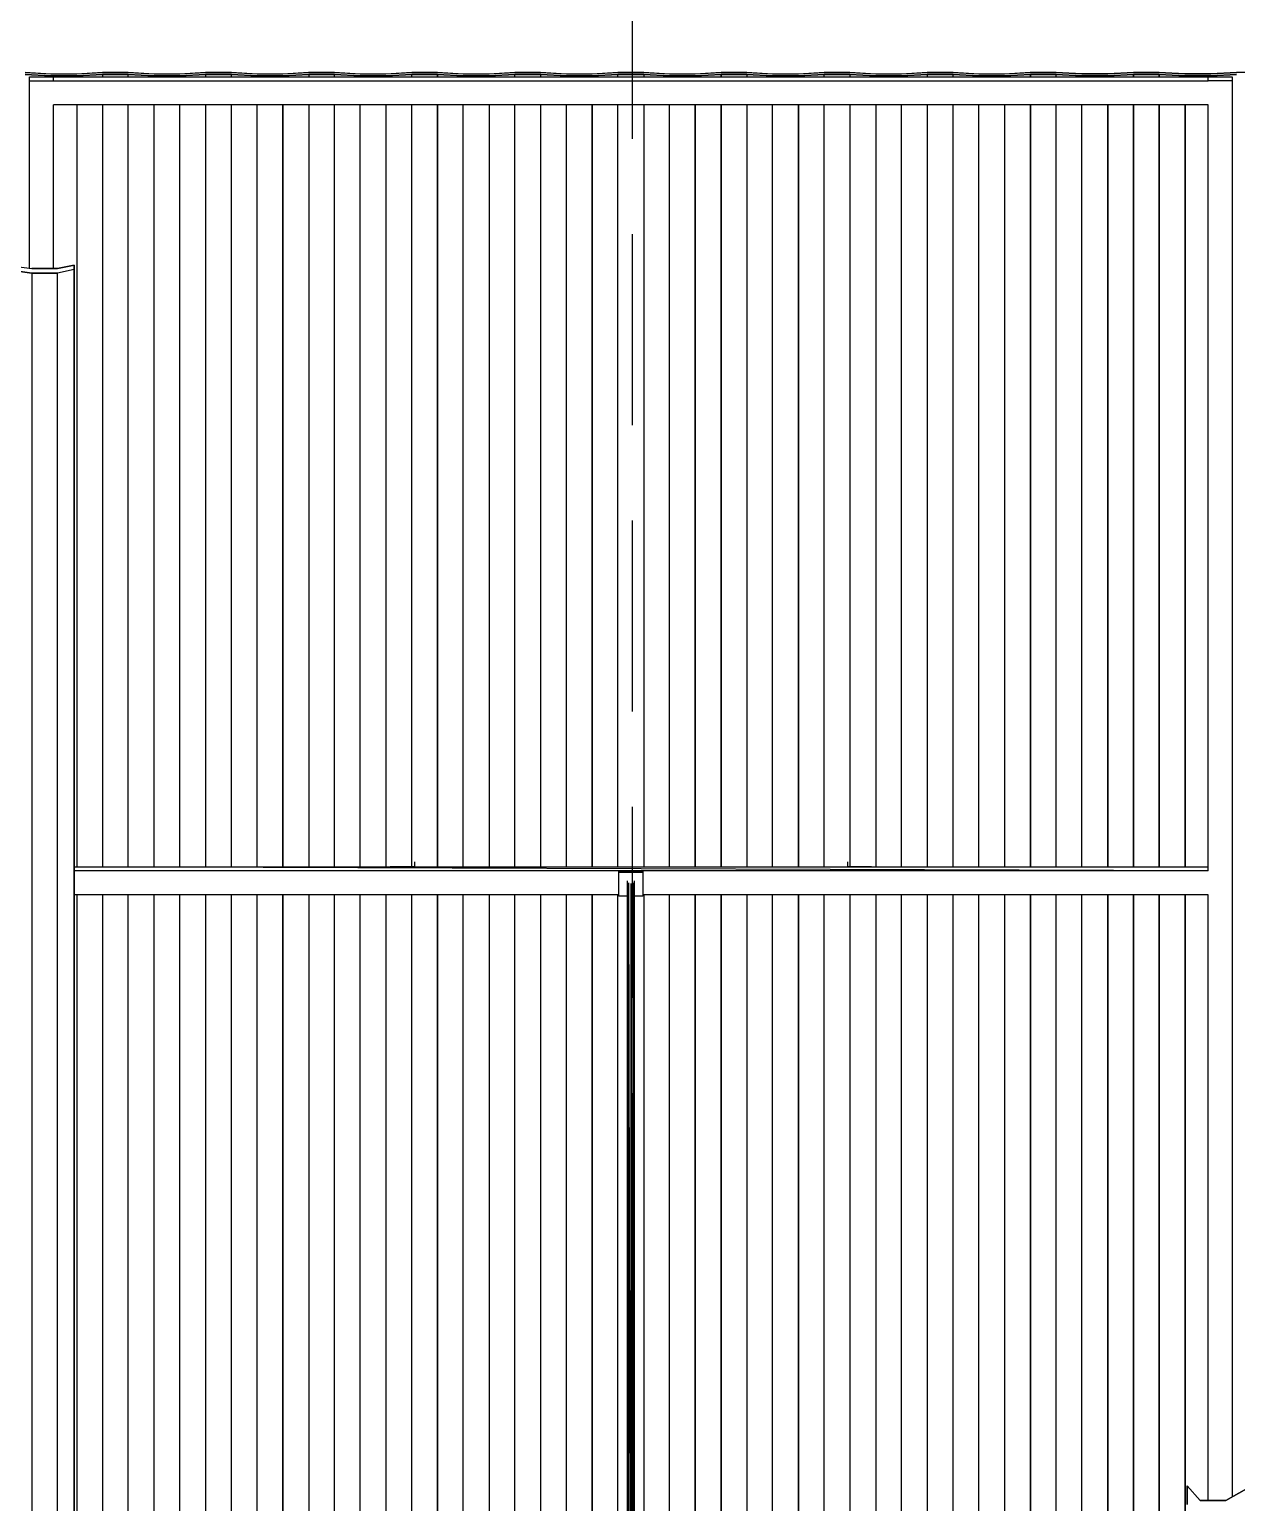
# Model space of a CAD drawing. Extents: x -43 to 90, y 6 to 81.
# Drawn here: x 13.152 to 17.166, y 24.084 to 28.985 of the extents above; entities that cross this region are included whole.
import ezdxf

# ---------------------------------------------------------------- set-up
doc = ezdxf.new("R2010")
doc.units = 0
doc.header["$LTSCALE"] = 0.1
doc.header["$MEASUREMENT"] = 0
doc.linetypes.add('HIDDEN', pattern=[9.525, 6.35, -3.175])
doc.layers.add('cobertura nova', color=4, linetype='CONTINUOUS')
doc.layers.add('hachures cobertura', color=252, linetype='CONTINUOUS')

msp = doc.modelspace()

# ---------------------------------------------------------------- linework, layer by layer
at = {"layer": 'cobertura nova'}
for p, q in [((13.1373, 28.8414), (13.223, 28.8364)), ((13.223, 28.8363), (13.1373, 28.8414)), ((13.1374, 28.8349), (13.2231, 28.8298)), ((13.2231, 28.8298), (13.1374, 28.8349)), ((13.1517, 28.8275), (13.2317, 28.8275)), ((13.1517, 28.8135), (13.1517, 28.8275)), ((13.1517, 28.7339), (13.1517, 28.8135)), ((13.1517, 28.8135), (13.2317, 28.8135)), ((13.223, 28.8364), (13.223, 28.8363)), ((13.223, 28.8364), (13.3087, 28.8364)), ((13.3087, 28.8363), (13.223, 28.8363)), ((13.2231, 28.8298), (13.3088, 28.8298)), ((13.3088, 28.8298), (13.2231, 28.8298)), ((13.2231, 28.8298), (13.2231, 28.8298)), ((13.2317, 28.8275), (17.0717, 28.8275)), ((13.2317, 28.8135), (13.2317, 28.8275)), ((13.2317, 28.8135), (17.0717, 28.8135)), ((13.3087, 28.8364), (13.3944, 28.8414)), ((13.3944, 28.8414), (13.3087, 28.8363)), ((13.3087, 28.8363), (13.3087, 28.8364)), ((13.3087, 28.8364), (13.3087, 28.8363)), ((13.3088, 28.8298), (13.3945, 28.8349)), ((13.3945, 28.8349), (13.3088, 28.8298)), ((13.3944, 28.8414), (13.3944, 28.8414)), ((13.3944, 28.8414), (13.4801, 28.8414)), ((13.4801, 28.8414), (13.3944, 28.8414)), ((13.3945, 28.8349), (13.4802, 28.8349)), ((13.4802, 28.8349), (13.3945, 28.8349)), ((13.4801, 28.8414), (13.4801, 28.8414)), ((13.4801, 28.8414), (13.4801, 28.8414)), ((13.4801, 28.8414), (13.5658, 28.8364)), ((13.5658, 28.8363), (13.4801, 28.8414)), ((13.4802, 28.8349), (13.566, 28.8298)), ((13.566, 28.8298), (13.4802, 28.8349)), ((13.5658, 28.8364), (13.5658, 28.8363)), ((13.5658, 28.8364), (13.6516, 28.8364)), ((13.6516, 28.8363), (13.5658, 28.8363)), ((13.566, 28.8298), (13.6517, 28.8298)), ((13.6517, 28.8298), (13.566, 28.8298)), ((13.6516, 28.8364), (13.7373, 28.8414)), ((13.7373, 28.8414), (13.6516, 28.8363)), ((13.6516, 28.8364), (13.6516, 28.8363)), ((13.6516, 28.8363), (13.6516, 28.8364)), ((13.6517, 28.8298), (13.7374, 28.8349)), ((13.7374, 28.8349), (13.6517, 28.8298)), ((13.7373, 28.8414), (13.7373, 28.8414)), ((13.7373, 28.8414), (13.823, 28.8414)), ((13.823, 28.8414), (13.7373, 28.8414)), ((13.7374, 28.8349), (13.8231, 28.8349)), ((13.8231, 28.8349), (13.7374, 28.8349)), ((13.823, 28.8414), (13.823, 28.8414)), ((13.823, 28.8414), (13.823, 28.8414)), ((13.823, 28.8414), (13.9087, 28.8364)), ((13.9087, 28.8363), (13.823, 28.8414)), ((13.8231, 28.8349), (13.9088, 28.8298)), ((13.9088, 28.8298), (13.8231, 28.8349)), ((13.9087, 28.8364), (13.9087, 28.8363)), ((13.9087, 28.8364), (13.9944, 28.8364)), ((13.9944, 28.8363), (13.9087, 28.8363)), ((13.9088, 28.8298), (13.9945, 28.8298)), ((13.9945, 28.8298), (13.9088, 28.8298)), ((13.9944, 28.8364), (14.0801, 28.8414)), ((14.0801, 28.8414), (13.9944, 28.8363)), ((13.9944, 28.8364), (13.9944, 28.8363)), ((13.9944, 28.8363), (13.9944, 28.8364)), ((13.9945, 28.8298), (14.0802, 28.8349)), ((14.0802, 28.8349), (13.9945, 28.8298)), ((14.0801, 28.8414), (14.0801, 28.8414)), ((14.0801, 28.8414), (14.1658, 28.8414)), ((14.1658, 28.8414), (14.0801, 28.8414)), ((14.0802, 28.8349), (14.166, 28.8349)), ((14.166, 28.8349), (14.0802, 28.8349)), ((14.1658, 28.8414), (14.1658, 28.8414)), ((14.1658, 28.8414), (14.2516, 28.8364)), ((14.2516, 28.8363), (14.1658, 28.8414)), ((14.166, 28.8349), (14.2517, 28.8298)), ((14.2517, 28.8298), (14.166, 28.8349)), ((14.2516, 28.8363), (14.2516, 28.8364)), ((14.2516, 28.8364), (14.3373, 28.8364)), ((14.3373, 28.8363), (14.2516, 28.8363)), ((14.2517, 28.8298), (14.3374, 28.8298)), ((14.3374, 28.8298), (14.2517, 28.8298)), ((14.3373, 28.8364), (14.423, 28.8414)), ((14.423, 28.8414), (14.3373, 28.8363)), ((14.3373, 28.8364), (14.3373, 28.8363)), ((14.3374, 28.8298), (14.4231, 28.8349)), ((14.4231, 28.8349), (14.3374, 28.8298)), ((14.423, 28.8414), (14.423, 28.8414)), ((14.423, 28.8414), (14.5087, 28.8414)), ((14.5087, 28.8414), (14.423, 28.8414)), ((14.4231, 28.8349), (14.5088, 28.8349)), ((14.5088, 28.8349), (14.4231, 28.8349)), ((14.5087, 28.8414), (14.5087, 28.8414)), ((14.5087, 28.8414), (14.5944, 28.8364)), ((14.5944, 28.8363), (14.5087, 28.8414)), ((14.5088, 28.8349), (14.5945, 28.8298)), ((14.5945, 28.8298), (14.5088, 28.8349)), ((14.5944, 28.8364), (14.5944, 28.8363)), ((14.5944, 28.8364), (14.6801, 28.8364)), ((14.6801, 28.8363), (14.5944, 28.8363)), ((14.5945, 28.8298), (14.6802, 28.8298)), ((14.6802, 28.8298), (14.5945, 28.8298)), ((14.6801, 28.8364), (14.7658, 28.8414)), ((14.7658, 28.8414), (14.6801, 28.8363)), ((14.6801, 28.8364), (14.6801, 28.8363)), ((14.6802, 28.8298), (14.766, 28.8349)), ((14.766, 28.8349), (14.6802, 28.8298)), ((14.7658, 28.8414), (14.7658, 28.8414)), ((14.7658, 28.8414), (14.8516, 28.8414)), ((14.8516, 28.8414), (14.7658, 28.8414)), ((14.766, 28.8349), (14.8517, 28.8349)), ((14.8517, 28.8349), (14.766, 28.8349)), ((14.8516, 28.8414), (14.8516, 28.8414)), ((14.8516, 28.8414), (14.9373, 28.8364)), ((14.9373, 28.8363), (14.8516, 28.8414)), ((14.8517, 28.8349), (14.9374, 28.8298)), ((14.9374, 28.8298), (14.8517, 28.8349)), ((14.9373, 28.8364), (14.9373, 28.8363)), ((14.9373, 28.8363), (14.9373, 28.8364)), ((14.9373, 28.8364), (15.023, 28.8364)), ((15.023, 28.8363), (14.9373, 28.8363)), ((14.9374, 28.8298), (15.0231, 28.8298)), ((15.0231, 28.8298), (14.9374, 28.8298)), ((15.1087, 28.8414), (15.023, 28.8363)), ((15.023, 28.8364), (15.1087, 28.8414)), ((15.023, 28.8363), (15.023, 28.8364)), ((15.023, 28.8364), (15.023, 28.8363)), ((15.0231, 28.8298), (15.1088, 28.8349)), ((15.1088, 28.8349), (15.0231, 28.8298)), ((15.1944, 28.8414), (15.1087, 28.8414)), ((15.1087, 28.8414), (15.1087, 28.8414)), ((15.1087, 28.8414), (15.1944, 28.8414)), ((15.1088, 28.8349), (15.1945, 28.8349)), ((15.1945, 28.8349), (15.1088, 28.8349)), ((15.2801, 28.8363), (15.1944, 28.8414)), ((15.1944, 28.8414), (15.1944, 28.8414)), ((15.1944, 28.8414), (15.2801, 28.8364)), ((15.1945, 28.8349), (15.2802, 28.8298)), ((15.2802, 28.8298), (15.1945, 28.8349)), ((15.2801, 28.8364), (15.2801, 28.8363)), ((15.2801, 28.8364), (15.3658, 28.8364)), ((15.3658, 28.8363), (15.2801, 28.8363)), ((15.2802, 28.8298), (15.366, 28.8298)), ((15.366, 28.8298), (15.2802, 28.8298)), ((15.4516, 28.8414), (15.3658, 28.8363)), ((15.3658, 28.8364), (15.4516, 28.8414)), ((15.3658, 28.8364), (15.3658, 28.8363)), ((15.3658, 28.8363), (15.3658, 28.8364)), ((15.366, 28.8298), (15.4517, 28.8349)), ((15.4517, 28.8349), (15.366, 28.8298)), ((15.5373, 28.8414), (15.4516, 28.8414)), ((15.4516, 28.8414), (15.4516, 28.8414)), ((15.4516, 28.8414), (15.5373, 28.8414)), ((15.4517, 28.8349), (15.5374, 28.8349)), ((15.5374, 28.8349), (15.4517, 28.8349)), ((15.623, 28.8363), (15.5373, 28.8414)), ((15.5373, 28.8414), (15.5373, 28.8414)), ((15.5373, 28.8414), (15.623, 28.8364)), ((15.5374, 28.8349), (15.6231, 28.8298)), ((15.6231, 28.8298), (15.5374, 28.8349)), ((15.623, 28.8364), (15.623, 28.8363)), ((15.623, 28.8364), (15.7087, 28.8364)), ((15.7087, 28.8363), (15.623, 28.8363)), ((15.6231, 28.8298), (15.7088, 28.8298)), ((15.7088, 28.8298), (15.6231, 28.8298)), ((15.7944, 28.8414), (15.7087, 28.8363)), ((15.7087, 28.8364), (15.7944, 28.8414)), ((15.7087, 28.8363), (15.7087, 28.8364)), ((15.7088, 28.8298), (15.7945, 28.8349)), ((15.7945, 28.8349), (15.7088, 28.8298)), ((15.8801, 28.8414), (15.7944, 28.8414)), ((15.7944, 28.8414), (15.7944, 28.8414)), ((15.7944, 28.8414), (15.8801, 28.8414)), ((15.7945, 28.8349), (15.8803, 28.8349)), ((15.8803, 28.8349), (15.7945, 28.8349)), ((15.9658, 28.8363), (15.8801, 28.8414)), ((15.8801, 28.8414), (15.8801, 28.8414)), ((15.8801, 28.8414), (15.8801, 28.8414)), ((15.8801, 28.8414), (15.9658, 28.8364)), ((15.8803, 28.8349), (15.966, 28.8298)), ((15.966, 28.8298), (15.8803, 28.8349)), ((15.9658, 28.8363), (15.9658, 28.8364)), ((15.9658, 28.8364), (16.0516, 28.8364)), ((15.9658, 28.8364), (15.9658, 28.8363)), ((16.0516, 28.8363), (15.9658, 28.8363)), ((15.966, 28.8298), (16.0517, 28.8298)), ((16.0517, 28.8298), (15.966, 28.8298)), ((16.1373, 28.8414), (16.0516, 28.8363)), ((16.0516, 28.8364), (16.1373, 28.8414)), ((16.0516, 28.8364), (16.0516, 28.8363)), ((16.0517, 28.8298), (16.1374, 28.8349)), ((16.1374, 28.8349), (16.0517, 28.8298)), ((16.223, 28.8414), (16.1373, 28.8414)), ((16.1373, 28.8414), (16.1373, 28.8414)), ((16.1373, 28.8414), (16.223, 28.8414)), ((16.1374, 28.8349), (16.2231, 28.8349)), ((16.2231, 28.8349), (16.1374, 28.8349)), ((16.3087, 28.8363), (16.223, 28.8414)), ((16.223, 28.8414), (16.223, 28.8414)), ((16.223, 28.8414), (16.3087, 28.8364)), ((16.2231, 28.8349), (16.3088, 28.8298)), ((16.3088, 28.8298), (16.2231, 28.8349)), ((16.3087, 28.8364), (16.3087, 28.8363)), ((16.3087, 28.8363), (16.3087, 28.8364)), ((16.3087, 28.8364), (16.3944, 28.8364)), ((16.3944, 28.8363), (16.3087, 28.8363)), ((16.3088, 28.8298), (16.3945, 28.8298)), ((16.3945, 28.8298), (16.3088, 28.8298)), ((16.4801, 28.8414), (16.3944, 28.8363)), ((16.3944, 28.8364), (16.4801, 28.8414)), ((16.3944, 28.8363), (16.3944, 28.8364)), ((16.3944, 28.8364), (16.3944, 28.8363)), ((16.3945, 28.8298), (16.4803, 28.8349)), ((16.4803, 28.8349), (16.3945, 28.8298)), ((16.5658, 28.8414), (16.4801, 28.8414)), ((16.4801, 28.8414), (16.4801, 28.8414)), ((16.4801, 28.8414), (16.5658, 28.8414)), ((16.4803, 28.8349), (16.566, 28.8349)), ((16.566, 28.8349), (16.4803, 28.8349)), ((16.6516, 28.8364), (16.5658, 28.8414)), ((16.5658, 28.8414), (16.5658, 28.8414)), ((16.5658, 28.8414), (16.6516, 28.8364)), ((16.566, 28.8349), (16.6517, 28.8298)), ((16.6517, 28.8298), (16.566, 28.8349)), ((16.7373, 28.8364), (16.6516, 28.8364)), ((16.6516, 28.8364), (16.6516, 28.8364)), ((16.6516, 28.8364), (16.6516, 28.8364)), ((16.6516, 28.8364), (16.7373, 28.8364)), ((16.6517, 28.8298), (16.7374, 28.8298)), ((16.7374, 28.8298), (16.6517, 28.8298)), ((16.823, 28.8414), (16.7373, 28.8364)), ((16.7373, 28.8364), (16.823, 28.8414)), ((16.7373, 28.8364), (16.7373, 28.8364)), ((16.7374, 28.8298), (16.8231, 28.8349)), ((16.8231, 28.8349), (16.7374, 28.8298)), ((16.9087, 28.8414), (16.823, 28.8414)), ((16.823, 28.8414), (16.823, 28.8414)), ((16.823, 28.8414), (16.823, 28.8414)), ((16.823, 28.8414), (16.9087, 28.8414)), ((16.8231, 28.8349), (16.9088, 28.8349)), ((16.9088, 28.8349), (16.8231, 28.8349)), ((16.9944, 28.8364), (16.9087, 28.8414)), ((16.9087, 28.8414), (16.9087, 28.8414)), ((16.9087, 28.8414), (16.9087, 28.8414)), ((16.9087, 28.8414), (16.9944, 28.8364)), ((16.9088, 28.8349), (16.9945, 28.8298)), ((16.9945, 28.8298), (16.9088, 28.8349)), ((17.0801, 28.8364), (16.9944, 28.8364)), ((16.9944, 28.8364), (16.9944, 28.8364)), ((16.9944, 28.8364), (16.9944, 28.8364)), ((16.9944, 28.8364), (17.0801, 28.8364)), ((16.9945, 28.8298), (17.0803, 28.8298)), ((17.0803, 28.8298), (16.9945, 28.8298)), ((17.0717, 28.8135), (17.0717, 28.8275)), ((17.0717, 28.8275), (17.1517, 28.8275)), ((17.1517, 28.8135), (17.0717, 28.8135)), ((17.1658, 28.8414), (17.0801, 28.8364)), ((17.0801, 28.8364), (17.1658, 28.8414)), ((17.0801, 28.8364), (17.0801, 28.8364)), ((17.0801, 28.8364), (17.0801, 28.8364)), ((17.0803, 28.8298), (17.166, 28.8349)), ((17.166, 28.8349), (17.0803, 28.8298)), ((17.1517, 28.8275), (17.1517, 28.8135)), ((17.1517, 28.8135), (17.1517, 28.7339)), ((17.2516, 28.8414), (17.1658, 28.8414)), ((17.1658, 28.8414), (17.1658, 28.8414)), ((13.1517, 28.1903), (13.1517, 28.7339)), ((13.2317, 28.1892), (13.2317, 28.7339)), ((17.0717, 28.7339), (13.2317, 28.7339)), ((17.0717, 26.1856), (17.0717, 28.7339)), ((17.1517, 28.7339), (17.1517, 26.1856)), ((13.0735, 28.1859), (13.1592, 28.1742)), ((13.1592, 28.1742), (13.0735, 28.1859)), ((13.0736, 28.201), (13.1594, 28.1892)), ((13.2451, 28.1892), (13.1594, 28.1892)), ((13.1594, 28.1892), (13.2451, 28.1892)), ((13.3003, 28.1859), (13.2449, 28.1742)), ((13.3004, 28.201), (13.2451, 28.1892)), ((13.2451, 28.1892), (13.3004, 28.201)), ((13.3002, 20.2971), (13.3003, 28.1859)), ((13.3003, 28.1859), (13.3004, 28.201)), ((13.3004, 28.201), (13.3003, 28.1859)), ((13.3004, 20.3122), (13.3004, 28.201)), ((13.3004, 28.201), (13.3004, 20.3122)), ((13.1592, 28.1742), (13.2449, 28.1742)), ((13.2449, 28.1742), (13.1592, 28.1742)), ((13.3004, 26.1996), (17.0717, 26.1996)), ((17.0717, 26.1856), (13.3004, 26.1993)), ((17.0717, 26.1856), (13.3004, 26.1856)), ((14.4317, 26.1996), (14.3517, 26.1996)), ((14.4317, 26.2152), (14.4317, 26.1996)), ((15.1117, 26.1856), (15.1917, 26.1856)), ((15.1117, 26.1817), (15.1117, 26.1856)), ((15.1917, 26.1856), (15.1117, 26.1856)), ((15.1117, 26.1059), (15.1117, 26.1817)), ((15.1117, 26.1817), (15.1917, 26.1817)), ((15.1117, 26.102), (15.1117, 26.1817)), ((15.1917, 26.1856), (15.1917, 26.1817)), ((15.1917, 26.1817), (15.1917, 26.102)), ((15.8717, 26.2152), (15.8717, 26.1996)), ((15.9517, 26.1996), (15.8717, 26.1996)), ((17.0717, 26.1856), (17.0717, 26.1996)), ((17.1517, 26.1856), (17.1517, 26.1059)), ((15.1406, 21.763), (15.1406, 26.153)), ((15.1438, 21.763), (15.1406, 26.153)), ((15.1438, 26.1459), (15.1517, 21.763)), ((15.1439, 21.763), (15.1438, 26.1459)), ((15.1518, 26.1434), (15.1596, 21.763)), ((15.1518, 26.1434), (15.1518, 21.763)), ((15.1597, 26.1456), (15.163, 21.763)), ((15.1598, 21.763), (15.1597, 26.1456)), ((15.163, 26.153), (15.1631, 21.763)), ((15.1117, 26.1059), (13.3004, 26.106)), ((15.1117, 26.1059), (15.1117, 26.1059)), ((15.1117, 26.102), (15.1117, 26.1059)), ((15.1406, 26.102), (15.1117, 26.102)), ((15.1117, 26.102), (15.1117, 26.102)), ((15.1917, 26.102), (15.163, 26.102)), ((17.0717, 26.1059), (15.1917, 26.1059)), ((17.0717, 24.0913), (17.0717, 26.1059)), ((17.1517, 26.1059), (17.1517, 24.1031)), ((17.0016, 24.1398), (17.0015, 24.0776)), ((17.0015, 24.0776), (17.0016, 24.1398)), ((17.0451, 24.0913), (17.0016, 24.1398)), ((17.0016, 24.1398), (17.0016, 24.1398)), ((17.0016, 24.1398), (17.0451, 24.0913)), ((17.2165, 24.1398), (17.1308, 24.0913)), ((17.1308, 24.0913), (17.2165, 24.1398)), ((17.1308, 24.0913), (17.0451, 24.0913)), ((17.0451, 24.0913), (17.0451, 24.0913)), ((17.0451, 24.0913), (17.1308, 24.0913)), ((17.1308, 24.0913), (17.1308, 24.0913))]:
    msp.add_line(p, q, dxfattribs=at)
at = {"layer": 'hachures cobertura', "linetype": 'HIDDEN'}
msp.add_line((15.1565, 34.0184), (15.1565, 6.3811), dxfattribs=at)
at = {"layer": 'hachures cobertura'}
for p, q in [((13.2231, 28.8298), (13.2231, 28.8275)), ((13.2231, 28.8275), (13.2231, 28.8298)), ((13.3088, 28.8298), (13.3088, 28.8275)), ((13.3945, 28.8349), (13.3945, 28.8275)), ((13.4802, 28.8275), (13.4802, 28.8349)), ((13.566, 28.8275), (13.566, 28.8298)), ((13.6517, 28.8275), (13.6517, 28.8298)), ((13.7374, 28.8349), (13.7374, 28.8275)), ((13.8231, 28.8275), (13.8231, 28.8349)), ((13.9088, 28.8275), (13.9088, 28.8298)), ((13.9945, 28.8275), (13.9945, 28.8298)), ((13.9945, 28.8298), (13.9945, 28.8275)), ((14.0802, 28.8349), (14.0802, 28.8275)), ((14.166, 28.8275), (14.166, 28.8349)), ((14.2517, 28.8275), (14.2517, 28.8298)), ((14.3374, 28.8275), (14.3374, 28.8298)), ((14.4231, 28.8275), (14.4231, 28.8349)), ((14.5088, 28.8275), (14.5088, 28.8349)), ((14.5088, 28.8349), (14.5088, 28.8275)), ((14.5945, 28.8275), (14.5945, 28.8298)), ((14.6802, 28.8298), (14.6802, 28.8275)), ((14.766, 28.8275), (14.766, 28.8349)), ((14.8517, 28.8275), (14.8517, 28.8349)), ((14.9374, 28.8275), (14.9374, 28.8298)), ((15.0231, 28.8275), (15.0231, 28.8298)), ((15.0231, 28.8298), (15.0231, 28.8275)), ((15.1088, 28.8275), (15.1088, 28.8349)), ((15.1945, 28.8349), (15.1945, 28.8275)), ((15.2802, 28.8275), (15.2802, 28.8298)), ((15.366, 28.8275), (15.366, 28.8298)), ((15.366, 28.8298), (15.366, 28.8275)), ((15.4517, 28.8349), (15.4517, 28.8275)), ((15.4517, 28.8275), (15.4517, 28.8349)), ((15.5374, 28.8349), (15.5374, 28.8275)), ((15.6231, 28.8275), (15.6231, 28.8298)), ((15.7088, 28.8275), (15.7088, 28.8298)), ((15.7088, 28.8298), (15.7088, 28.8275)), ((15.7945, 28.8275), (15.7945, 28.8349)), ((15.8803, 28.8349), (15.8803, 28.8275)), ((15.966, 28.8298), (15.966, 28.8275)), ((16.0517, 28.8275), (16.0517, 28.8298)), ((16.1374, 28.8349), (16.1374, 28.8275)), ((16.2231, 28.8275), (16.2231, 28.8349)), ((16.3088, 28.8275), (16.3088, 28.8298)), ((16.3945, 28.8298), (16.3945, 28.8275)), ((16.4803, 28.8275), (16.4803, 28.8349)), ((16.4803, 28.8349), (16.4803, 28.8275)), ((16.566, 28.8275), (16.566, 28.8349)), ((16.6517, 28.8275), (16.6517, 28.8298)), ((16.7374, 28.8275), (16.7374, 28.8298)), ((16.7374, 28.8298), (16.7374, 28.8275)), ((16.8231, 28.8275), (16.8231, 28.8349)), ((16.8231, 28.8349), (16.8231, 28.8275)), ((16.9088, 28.8275), (16.9088, 28.8349)), ((16.9088, 28.8349), (16.9088, 28.8275)), ((16.9945, 28.8298), (16.9945, 28.8275)), ((16.9945, 28.8275), (16.9945, 28.8298)), ((17.0803, 28.8298), (17.0803, 28.8275)), ((13.3088, 28.7339), (13.3088, 26.1996)), ((13.3945, 28.7339), (13.3945, 26.1996)), ((13.4802, 26.1996), (13.4802, 28.7339)), ((13.566, 26.1996), (13.566, 28.7339)), ((13.6517, 26.1996), (13.6517, 28.7339)), ((13.7374, 28.7339), (13.7374, 26.1996)), ((13.8231, 26.1996), (13.8231, 28.7339)), ((13.9088, 26.1996), (13.9088, 28.7339)), ((13.9945, 26.1996), (13.9945, 28.7339)), ((13.9945, 28.7339), (13.9945, 26.1996)), ((14.0802, 28.7339), (14.0802, 26.1996)), ((14.166, 26.1996), (14.166, 28.7339)), ((14.2517, 26.1996), (14.2517, 28.7339)), ((14.3374, 26.1996), (14.3374, 28.7339)), ((14.4231, 26.1996), (14.4231, 28.7339)), ((14.5088, 26.1996), (14.5088, 28.7339)), ((14.5088, 28.7339), (14.5088, 26.1996)), ((14.5945, 26.1996), (14.5945, 28.7339)), ((14.6802, 28.7339), (14.6802, 26.1996)), ((14.766, 26.1996), (14.766, 28.7339)), ((14.8517, 26.1996), (14.8517, 28.7339)), ((14.9374, 26.1996), (14.9374, 28.7339)), ((15.0231, 26.1996), (15.0231, 28.7339)), ((15.0231, 28.7339), (15.0231, 26.1996)), ((15.1088, 26.1996), (15.1088, 28.7339)), ((15.1945, 28.7339), (15.1945, 26.1996)), ((15.2802, 26.1996), (15.2802, 28.7339)), ((15.366, 26.1996), (15.366, 28.7339)), ((15.366, 28.7339), (15.366, 26.1996)), ((15.4517, 28.7339), (15.4517, 26.1996)), ((15.4517, 26.1996), (15.4517, 28.7339)), ((15.5374, 28.7339), (15.5374, 26.1996)), ((15.6231, 26.1996), (15.6231, 28.7339)), ((15.7088, 26.1996), (15.7088, 28.7339)), ((15.7088, 28.7339), (15.7088, 26.1996)), ((15.7945, 26.1996), (15.7945, 28.7339)), ((15.8803, 28.7339), (15.8802, 26.1996)), ((15.966, 28.7339), (15.966, 26.1996)), ((16.0517, 26.1996), (16.0517, 28.7339)), ((16.1374, 28.7339), (16.1374, 26.1996)), ((16.2231, 26.1996), (16.2231, 28.7339)), ((16.3088, 26.1996), (16.3088, 28.7339)), ((16.3945, 28.7339), (16.3945, 26.1996)), ((16.4802, 26.1996), (16.4803, 28.7339)), ((16.4803, 28.7339), (16.4802, 26.1996)), ((16.566, 26.1996), (16.566, 28.7339)), ((16.6517, 26.1996), (16.6517, 28.7339)), ((16.7374, 26.1996), (16.7374, 28.7339)), ((16.7374, 28.7339), (16.7374, 26.1996)), ((16.8231, 26.1996), (16.8231, 28.7339)), ((16.8231, 28.7339), (16.8231, 26.1996)), ((16.9088, 26.1996), (16.9088, 28.7339)), ((16.9088, 28.7339), (16.9088, 26.1996)), ((16.9945, 28.7339), (16.9945, 26.1996)), ((16.9945, 26.1996), (16.9945, 28.7339)), ((13.1592, 28.1742), (13.1592, 20.2853)), ((13.2449, 20.2853), (13.2449, 28.1742)), ((13.3088, 26.106), (13.3088, 23.492)), ((13.3945, 26.106), (13.3945, 23.492)), ((13.4802, 23.492), (13.4802, 26.106)), ((13.5659, 23.492), (13.566, 26.106)), ((13.6517, 23.492), (13.6517, 26.106)), ((13.7374, 26.106), (13.7374, 23.492)), ((13.8231, 23.492), (13.8231, 26.106)), ((13.9088, 23.492), (13.9088, 26.106)), ((13.9945, 23.492), (13.9945, 26.106)), ((13.9945, 26.106), (13.9945, 23.492)), ((14.0802, 26.106), (14.0802, 23.492)), ((14.1659, 23.492), (14.166, 26.106)), ((14.2517, 23.492), (14.2517, 26.106)), ((14.3374, 23.492), (14.3374, 26.106)), ((14.4231, 23.492), (14.4231, 26.106)), ((14.5088, 23.492), (14.5088, 26.106)), ((14.5088, 26.106), (14.5088, 23.492)), ((14.5945, 23.492), (14.5945, 26.1059)), ((14.6802, 26.1059), (14.6802, 23.492)), ((14.7659, 23.492), (14.766, 26.1059)), ((14.8517, 23.492), (14.8517, 26.1059)), ((14.9374, 23.492), (14.9374, 26.1059)), ((15.0231, 23.492), (15.0231, 26.1059)), ((15.0231, 26.1059), (15.0231, 23.492)), ((15.1088, 23.492), (15.1088, 26.1059)), ((15.1945, 26.1059), (15.1945, 23.492)), ((15.2802, 23.492), (15.2802, 26.1059)), ((15.366, 23.492), (15.366, 26.1059)), ((15.366, 26.1059), (15.366, 23.492)), ((15.4517, 26.1059), (15.4517, 23.492)), ((15.4517, 23.492), (15.4517, 26.1059)), ((15.5374, 26.1059), (15.5374, 23.492)), ((15.6231, 23.492), (15.6231, 26.1059)), ((15.7088, 23.492), (15.7088, 26.1059)), ((15.7088, 26.1059), (15.7088, 23.492)), ((15.7945, 23.492), (15.7945, 26.1059)), ((15.8802, 26.1059), (15.8802, 23.492)), ((15.966, 26.1059), (15.966, 23.492)), ((16.0517, 23.492), (16.0517, 26.1059)), ((16.1374, 26.1059), (16.1374, 23.492)), ((16.2231, 23.492), (16.2231, 26.1059)), ((16.3088, 23.492), (16.3088, 26.1059)), ((16.3945, 26.1059), (16.3945, 23.492)), ((16.4802, 23.492), (16.4802, 26.1059)), ((16.4802, 26.1059), (16.4802, 23.492)), ((16.566, 23.492), (16.566, 26.1059)), ((16.6517, 23.492), (16.6517, 26.1059)), ((16.7374, 23.492), (16.7374, 26.1059)), ((16.7374, 26.1059), (16.7374, 23.492)), ((16.8231, 23.492), (16.8231, 26.1059)), ((16.8231, 26.1059), (16.8231, 23.492)), ((16.9088, 23.492), (16.9088, 26.1059)), ((16.9088, 26.1059), (16.9088, 23.492)), ((16.9945, 26.1059), (16.9945, 23.492)), ((16.9945, 23.492), (16.9945, 26.1059))]:
    msp.add_line(p, q, dxfattribs=at)

doc.saveas('drawing.dxf')
